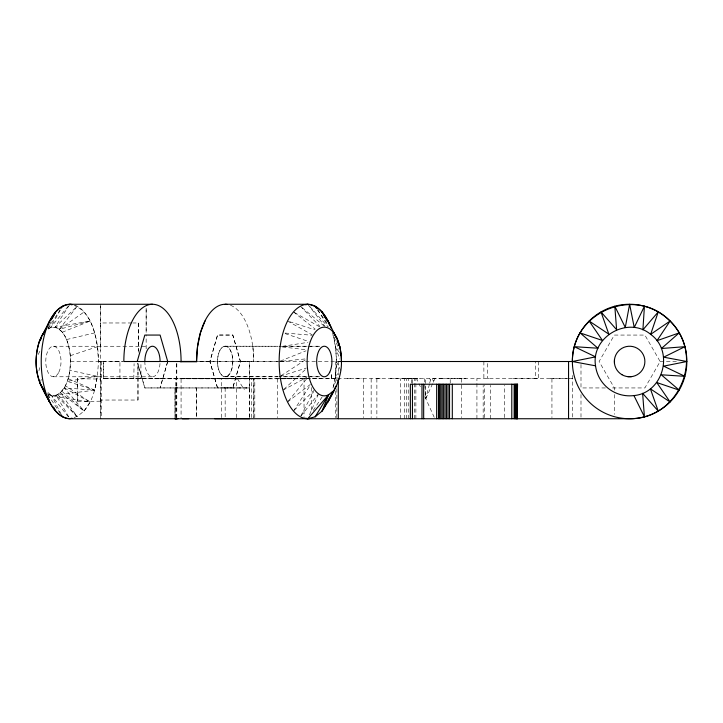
<?xml version="1.0" encoding="UTF-8"?>
<svg xmlns="http://www.w3.org/2000/svg" width="723" height="723" viewBox="0 0 723 723"><rect width="100%" height="100%" fill="white"/><g stroke="black" fill="none" stroke-linecap="round" stroke-linejoin="round"><path stroke-width="0.54" stroke-dasharray="3.62 2.71" d="M77.469 400.922L77.469 378.707L100.37 379.069M100.37 401.184L77.469 401.572L77.469 400.036M77.469 393.086L77.469 401.373M100.37 304.275L100.361 418.744L100.37 361.509L98.473 361.509A57.234 28.622 90 0 0 75.174 305.269M100.37 401.572L100.361 398.536M100.37 394.035L100.37 393.086M100.37 378.68L100.361 379.801M100.361 398.924L100.361 400.036L137.976 400.036L137.976 363.362M138.527 352.255L138.527 322.973L132.915 322.973M146.154 348.811L146.154 335.011M174.993 418.771L175.011 387.935L177.903 387.926M175.608 417.632L175.608 378.68M176.755 417.641L176.774 362.783M221.274 417.632L221.283 378.653L223.913 378.662M236.611 417.632L236.62 378.653L181.075 378.68L181.075 418.744M251.468 417.632L251.468 378.68M254.794 417.632L254.803 378.653L246.064 378.671M400.614 418.744L400.614 378.68M404.564 418.744L404.564 378.68M406.453 418.744L406.453 378.68M408.242 418.744L408.242 378.68M411.405 383.127L411.405 378.68M412.725 383.127L412.725 378.68L413.176 378.68M414.713 418.744L414.713 378.68M415.879 418.744L415.879 378.68L418.879 378.662M450.221 383.127L450.221 378.68M476.927 418.744L476.927 378.68M483.172 418.744L483.172 385.35M484.708 417.632L484.708 385.35M490.429 418.744L490.429 385.35M504.527 417.632L504.527 385.35M512.905 378.68L535.454 378.59L535.454 361.509M137.985 370.754L137.994 363.561M336.096 378.68L253.863 378.861L253.782 417.641L253.773 378.68M48.875 394.677A34.343 17.171 90 0 0 57.768 394.677C68.143 387.32 70.004 373.312 70.493 361.509A34.343 17.171 90 0 0 48.875 328.332M74.053 417.632C94.659 409.001 97.289 381.039 98.473 361.509C97.289 341.988 94.695 314.026 74.089 305.386M47.338 393.728L51.704 395.707L94.623 390.131L97.488 376.322L69.905 370.393M332.996 387.998C337.379 370.691 337.379 352.318 332.996 335.011M38.961 370.754L39.72 367.673M429.426 384.202L425.784 398.707L424.392 378.68M429.688 383.163L430.809 378.68L433.917 380.777L433.014 382.774M167.682 361.518L160.09 387.944L167.718 361.509M217.506 387.908L209.896 361.473L217.524 335.065L232.815 335.029L240.425 361.509L232.788 387.944M217.524 387.944L209.896 361.509L217.56 335.029L232.788 335.065L240.425 361.509L232.761 387.899L218.03 387.908M40.687 381.428L41.301 379.385M309.498 414.758L318.102 394.848M432.562 383.768L425.784 398.707L425.422 378.68M433.917 380.777L434.885 378.671L440.65 378.671M47.926 328.558L49.272 325.63M49.715 324.645L51.062 321.717M68.703 416.791L56.186 395.354C69.58 387.7 70.746 369.525 70.312 355.689C68.911 345.16 66.308 331.342 54.975 327.311L50.493 327.664L48.233 329.064M38.202 354.478L40.705 349.616M300.876 415.824L313.529 391.703M60.28 310.122L50.493 327.664L68.423 306.01M614.351 390.14L614.351 387.944L599.087 361.509L614.351 335.065L644.88 335.065L660.135 361.509L644.88 387.944L609.905 387.944M48.07 328.604L60.054 309.959M62.187 332.273L90.095 321.039L54.975 327.311L69.86 304.275M293.466 411.071L309.995 385.639M313.222 410.465L322.313 396.656M90.095 321.039L59.34 329.29L77.262 306.227L54.975 327.311M301.066 415.915L318.536 393.854M288.242 401.12L307.365 377.948M338.816 372.725L335.418 376.322L337.27 377.578M294.243 410.284L313.764 390.556M283.805 389.381L306.588 368.45M287.537 401.979L310.339 384.437M59.34 329.29L84.166 311.947M281.066 375.716L305.314 359.955M282.991 390.122L306.796 377.298M280.19 361.093L306.055 350.8M70.312 355.689L97.497 346.697M280.126 376.322L306.353 368.034M66.597 339.548L94.641 332.896M97.497 376.331L67.302 381.328L94.623 390.131L64.257 387.908L84.121 411.08L90.086 401.979L65.459 385.793M282.359 346.344L307.935 342.35M304.934 358.97L279.15 361.509L197.858 361.69M236.52 378.662L244.193 378.662M296.358 378.68L297.795 378.68M355.345 378.68L362.069 378.68M224.871 378.662L225.91 378.662M207.98 378.671L208.929 378.671M286.037 378.671L283.524 378.662M457.026 378.68L458.129 378.662M441.22 378.671L457.361 378.662M235.427 378.662L236.62 378.653L229.995 378.68M304.139 378.68L306.118 378.662M459.232 378.662L462.404 378.662M280.217 361.545L286.823 361.509M98.473 361.509L103.398 361.509L103.633 378.68M217.008 378.671L219.9 378.671M228.54 378.671L229.769 378.662M312.679 378.68L321.898 378.68M433.872 378.671L434.984 378.662L431.161 378.68M451.188 378.68L452.345 378.671M107.42 378.68L103.47 378.68L103.443 361.509M212.39 378.671L215.626 378.671M233.782 378.662L236.62 378.653M159.367 378.68L164.971 378.68L164.211 378.68M249.806 378.671L262.892 378.671M294.125 378.68L301.952 378.662M376.602 378.671L380.334 378.671M412.218 378.671L395.11 378.671M131.794 322.973L100.37 322.973L100.37 324.094M53.321 346.245L147.962 346.272M225.16 346.245A15.264 7.628 -90 0 1 231.767 369.137A15.264 7.628 -90 0 1 218.554 369.137A15.264 7.628 -90 0 1 225.16 346.245L278.111 346.245L225.169 346.172M114.677 361.509L119.928 361.509L119.946 378.671L114.695 378.68M209.896 361.473L197.596 361.473L340.226 361.509M70.493 361.509L123.272 361.509M660.135 361.509L676.836 361.509M53.321 376.773L152.454 376.8M253.863 378.861L103.47 378.68L221.292 378.563M140.931 378.68L139.864 378.68L140.931 378.68L140.931 363.651M217.469 378.563L232.734 378.563M103.443 378.68L572.372 378.68L548.142 378.59M120.886 378.68L121.645 378.68M129.932 378.68L136.665 378.68M249.471 387.944L144.826 387.944L137.198 361.509M605.458 387.944L580.994 387.944L580.994 363.705M413.348 378.671L410.086 378.662L420.018 378.671M488.784 378.68L487.636 378.671L487.636 361.509M347.139 378.662L350.664 378.671M390.366 378.662L395.499 378.671M405.305 378.671L408.061 378.68M278.509 378.662L296.132 378.68M133.791 378.68L134.089 363.651M224.356 387.935L249.498 387.953L249.471 418.744L249.471 361.509M103.398 361.509L122.53 361.554M266.923 378.68L231.712 378.563L260.081 378.68M225.106 378.563L263.244 378.68M176.764 387.944L175.011 387.935L175.011 417.641M417.514 378.68L416.692 378.671L420.325 386.688M313.375 378.662L314.062 378.671M466.073 378.68L463.434 378.662M240.425 361.509L249.471 361.69L249.498 387.953L144.826 387.944L137.831 363.615M221.283 378.653L221.871 378.662M341.464 361.69L336.394 361.509A57.234 28.622 -90 0 0 332.562 332.887M535.454 378.59L537.406 378.68M285.224 333.068L312.056 335.255M282.368 346.959L305.883 349.715M289.634 321.708L314.83 329.805M285.079 333.592L309.119 341.645M68.188 378.68L94.632 390.122M64.257 387.908L90.086 401.979L51.704 395.707L46.733 391.523M287.537 321.03L312.182 334.794M294.424 312.481L320.244 327.185M293.466 311.938L315.192 329.11M302.051 307.627L324.835 326.57M61.907 391.251L84.157 411.071L60.461 392.697L77.216 416.8L56.186 395.354M300.37 306.218L319.656 326.136M310.004 306.76L327.835 326.669M57.768 394.677L77.253 416.791M68.45 416.972L51.704 395.707L61.934 415.797M307.772 304.266L324.989 326.389M317.695 309.824L327.13 323.335M338.879 351.866L335.418 346.688L339.647 359.096M47.944 394.65L60.027 413.104M317.56 309.887L328.278 326.407M237.424 378.68L244.311 389.805M429.751 378.68L430.465 380.054M340.858 370.574L336.394 361.509A57.234 28.622 90 0 1 333.113 388.115M47.817 394.749L49.263 397.813M424.871 396.701L434.424 417.74M334.125 336.963L338.834 349.2M252.914 346.66L253.782 361.69M331.532 378.671L331.505 373.312L331.459 378.68M225.151 387.944L225.16 417.641M138.527 322.973L138.527 350.809M137.976 400.036L137.976 372.2M77.469 379.792L77.469 378.68L77.469 387.157M614.351 394.541L614.351 414.342M580.994 394.541L580.994 418.744M572.372 375.454L572.372 418.744M551.938 378.68L551.938 417.632M538.716 361.509L538.716 378.68M483.877 361.509L483.877 378.68M461.663 378.68L461.663 417.632M376.873 378.68L376.873 417.632M371.152 378.68L371.152 417.632M363.524 378.68L363.524 417.632M338.301 361.509L338.301 374.975M336.873 378.68L336.81 380.904M336.873 388.694L336.81 417.632M335.743 361.509L335.743 383.127M335.743 390.917L335.743 417.632M311.667 387.582L311.667 412.065M304.04 378.68L304.04 418.744M277.325 378.68L277.325 417.632M176.764 363.705L176.764 418.744M101.699 361.509L101.699 418.744M100.37 306.227L100.37 350.809M230.483 305.269A57.234 28.622 -90 0 1 253.773 361.509M160.018 363.524A15.264 7.628 -90 0 1 151.947 376.764A15.264 7.628 -90 0 1 144.835 361.536M146.154 308.134L146.154 332.887L146.154 308.134M196.448 387.926L196.439 417.614L196.439 387.944M319.792 346.245L279.232 346.245L319.792 346.236M278.111 376.773L225.16 376.773A15.264 7.628 90 0 1 218.563 353.8A15.264 7.628 90 0 1 231.785 353.8A15.264 7.628 90 0 1 225.169 376.692L278.111 376.737M319.792 376.773L279.232 376.773L319.792 376.764M58.78 372.3A15.264 7.628 -90 0 0 55.373 346.76A15.264 7.628 -90 0 0 46.028 365.458A15.264 7.628 -90 0 0 58.78 372.3"/><path stroke-width="1.08" d="M410.348 418.744L410.348 384.229L517.514 384.229L517.126 418.744L517.514 384.229M412.453 418.744L412.453 384.229M421.979 418.734L421.979 384.229M423.669 418.734L423.669 384.22M436.665 418.725L436.674 384.22M438.49 418.725L438.49 384.22M439.611 418.725L439.611 384.22M440.858 418.725L440.858 384.22M442.205 418.725L442.205 384.22M443.624 418.725L443.624 384.22M445.088 418.725L445.088 384.22M446.579 418.725L446.579 384.22M448.079 418.725L448.079 384.22M449.543 418.725L449.543 384.22M452.309 418.725L452.309 384.22M511.785 418.744L511.794 384.229M514.161 418.744L514.161 384.229M515.147 418.744L515.147 384.229M515.978 418.744L515.978 384.229M516.638 418.744L516.638 384.229M517.126 418.744L517.415 384.229M595.544 365.829C590.7 336.864 628.151 315.463 650.646 334.36C674.559 351.414 663.199 393.023 633.935 395.571A34.343 34.343 0 0 1 595.544 365.829L572.372 361.509L340.56 361.509M180.831 361.482L196.575 361.473L197.551 346.651L200.407 332.851L205.034 320.994M335.101 387.32L336.376 385.919L322.078 411.071C331.758 396.231 341.834 380.063 341.464 361.69A34.343 17.171 -90 0 0 322.892 327.275A34.343 17.171 -90 0 0 307.374 367.284A34.343 17.171 -90 0 0 328.649 394.722L322.078 411.071L315.183 416.791L307.772 418.744L305.657 418.183M181.075 361.699A57.234 28.622 90 0 0 152.508 304.266L69.86 304.275C54.234 306.064 48.974 323.389 42.314 335.101C38.364 342.232 36.746 350.303 36.195 358.364C34.894 374.18 41.762 388.739 49.616 401.988C53.936 409.86 60.181 417.966 69.842 418.744L629.616 418.744C679.43 419.34 705.738 355.843 670.085 321.03C635.282 285.386 571.776 311.685 572.372 361.509L595.589 356.864L574.324 346.688L597.948 348.215L580.045 332.887L602.467 340.479L589.137 321.03L608.829 334.162L600.994 311.938A57.234 57.234 0 0 1 686.85 361.509A57.234 57.234 0 0 1 600.994 411.071A57.234 57.234 0 0 1 600.994 311.938L616.62 329.715L614.803 306.218L625.287 327.438L629.616 304.266L634.252 327.483L644.428 306.218L642.901 329.842L658.228 311.938L650.646 334.36L670.085 321.03L656.954 340.723L679.186 332.887L661.4 348.513L684.898 346.688L663.678 357.18L686.85 361.509L663.642 366.145L684.898 376.322L661.283 374.794L679.186 390.122L656.764 382.539L670.085 401.979L650.393 388.847L658.228 411.071L642.611 393.294L644.428 416.791L633.935 395.571M137.198 361.509L144.826 335.065L160.09 335.065L167.718 361.509M47.727 325.983L49.616 321.039M329.525 398.03L328.007 401.979L332.797 391.342L328.649 394.722L307.772 418.744A57.234 28.622 -90 0 1 281.834 337.325A57.234 28.622 -90 0 1 329.688 324.708M54.198 314.876L55.544 311.947L50.583 320.632M52.11 318.716L55.544 311.947M47.275 326.416L42.314 335.101L43.588 333.547M338.03 380.723L339.123 378.834M315.183 416.791L328.649 394.722M61.247 308.088L62.449 306.227M39.277 341.681L41.591 338.165M305.657 304.826L307.772 304.266C325.052 306.525 329.742 326.624 337.379 339.25C340.153 346.516 341.518 354.261 341.355 362.033M71.957 418.183L69.842 418.744A57.234 28.622 90 0 1 41.247 359.376A57.234 28.622 90 0 1 71.975 304.428M176.755 418.734L174.993 418.771L177.894 418.762M182.404 418.753L188.685 418.716M225.16 304.266L307.772 304.266M196.9 361.509L123.841 361.509A57.234 28.622 90 0 1 152.508 304.266M180.126 361.69L196.9 361.69M627.618 376.638L631.604 376.638M214.713 418.725L249.471 418.744M69.86 304.275L71.975 304.835M41.328 385.133L40.081 383.461L44.69 390.944M332.788 331.441L334.053 333.24L332.96 331.306M61.238 414.957L62.449 416.8M327.519 321.618L322.078 311.938L325.359 317.795M333.005 331.45L337.379 339.25L334.523 334.098M338.771 344.799L339.81 346.778L337.09 340.84M43.371 389.552L49.616 401.988L49.047 399.918M53.619 406.995L55.544 411.08M331.188 327.962L328.007 321.03L329.525 324.989M340.009 352.255L341.184 355.309M47.727 397.044L49.616 401.988M614.478 359.512L614.478 363.497M568.558 361.509L568.558 418.744M338.301 379.467L338.301 418.744M196.539 361.509A57.234 28.622 -90 0 1 227.293 304.428M144.826 361.509A15.264 7.628 -90 0 1 152.463 346.245A15.264 7.628 -90 0 1 160.09 361.509M309.905 418.581A57.234 28.622 90 0 1 307.772 418.744M44.736 391.251A34.343 17.171 90 0 1 44.736 331.767M316.439 308.025L315.183 306.218L316.367 308.052M621.979 374.722A15.264 15.264 0 0 0 644.88 361.509A15.264 15.264 0 0 0 621.979 348.287A15.264 15.264 0 0 0 621.979 374.722M329.688 372.3A15.264 7.628 -90 0 0 326.272 346.76A15.264 7.628 -90 0 0 316.927 365.458A15.264 7.628 -90 0 0 329.688 372.3"/></g></svg>
